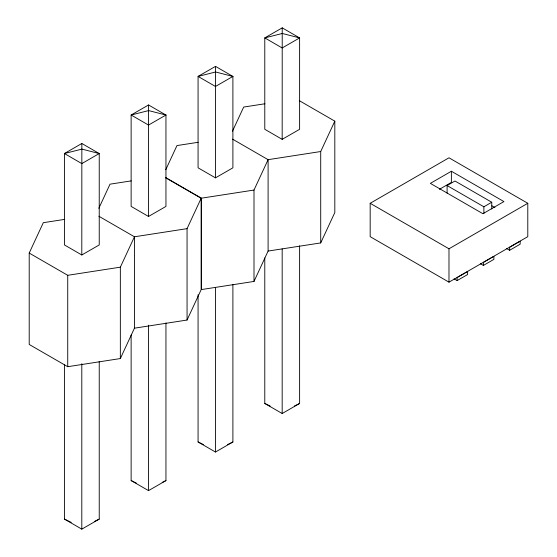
<?xml version="1.0" encoding="UTF-8"?>
<svg xmlns="http://www.w3.org/2000/svg" width="557" height="557" viewBox="0 0 557 557"><rect width="100%" height="100%" fill="white"/><g stroke="black" fill="none" stroke-linecap="round" stroke-linejoin="round"><path stroke-width="0.84" d="M98.888 216.255L134.446 236.788L134.446 328.177L120.347 358.555L67.731 366.694L29.208 344.456L29.208 253.066L43.307 222.689L64.528 219.402M98.819 208.318L110.021 184.172L131.243 180.886M120.347 358.555L120.347 267.165L134.446 236.788L187.061 228.648L201.161 198.271L165.603 177.739M165.763 169.718L176.966 145.572L198.181 142.293M232.478 131.201L243.681 107.055L264.895 103.776M134.446 328.177L187.061 320.038L201.161 289.661L201.161 198.271M165.833 177.662L201.383 198.188L201.383 289.577L253.999 281.438L253.999 190.048L268.098 159.671L320.714 151.532L334.813 121.154L299.262 100.629M253.999 281.438L268.098 251.061L268.098 159.671L232.548 139.146M268.098 251.061L320.714 242.922L334.813 212.544L334.813 121.154M370.175 203.291L448.984 157.798L527.792 203.291L527.792 236.662L448.984 282.162L370.175 236.662L370.175 203.291L448.984 248.791L527.792 203.291M451.386 171.243L430.373 183.378L482.905 213.714L503.925 201.578L451.386 171.243L451.386 182.404L439.376 189.331M447.097 193.168L447.097 185.558L454.978 181.011L491.754 202.24L491.754 209.007M447.097 185.558L483.873 206.793L491.754 202.24M457.102 280.603L467.608 274.538L467.608 271.503L457.102 277.574L457.102 280.603L454.101 278.869M483.372 265.438L493.878 259.374L493.878 256.338L483.372 262.403L483.372 265.438L480.371 263.705M509.641 250.274L520.147 244.203L520.147 241.174L509.641 247.238L509.641 250.274L506.633 248.54M282.225 27.85L264.784 37.89L264.784 129.28L282.176 139.347L299.61 129.308L299.61 37.918L282.225 27.85L282.176 139.347M148.566 104.967L131.132 115.007L131.132 206.396L148.517 216.464L165.951 206.424L165.951 115.034L148.566 104.967L148.517 216.464M215.51 66.367L198.069 76.406L198.069 167.796L215.462 177.864L232.896 167.824L232.896 76.434L215.51 66.367L215.462 177.864M81.851 143.483L64.417 153.523L64.417 244.913L81.802 254.981L99.237 244.941L99.237 153.551L81.851 143.483L81.802 254.981M264.784 257.919L264.784 403.449L282.176 413.517L299.61 403.477L299.61 245.818M131.132 335.036L131.132 480.566L148.517 490.633L165.951 480.594L165.951 322.935M198.069 294.702L198.069 441.966L215.462 452.033L232.896 441.993L232.896 284.335M64.417 364.891L64.417 519.082L81.802 529.15L99.237 519.11L99.237 361.451M294.319 406.053L299.61 403.477M227.604 444.577L232.896 441.993M162.178 482.432L165.951 480.594M94.704 521.317L99.237 519.11M201.383 198.188L253.999 190.048M29.208 253.066L67.731 275.304L120.347 267.165M264.784 403.449L270.096 406.039M198.069 441.966L203.382 444.556M131.132 480.566L136.437 483.156M64.417 519.082L71.24 522.41M491.915 205.798L494.915 207.531M483.873 206.793L483.873 213.561M448.984 248.791L448.984 282.162M320.714 151.532L320.714 242.922M282.176 248.93L282.176 413.517M215.462 287.447L215.462 452.033M187.061 228.648L187.061 320.038M148.517 325.177L148.517 490.633M81.802 363.693L81.802 529.15M67.731 275.304L67.731 366.694M299.61 37.918L282.176 47.958L264.784 37.89L282.315 33.476L299.61 37.918M165.951 115.034L148.517 125.067L131.132 115.007L148.656 110.592L165.951 115.034M232.896 76.434L215.462 86.474L198.069 76.406L215.601 71.992L232.896 76.434M99.237 153.551L81.802 163.591L64.417 153.523L81.942 149.109L99.237 153.551"/></g></svg>
